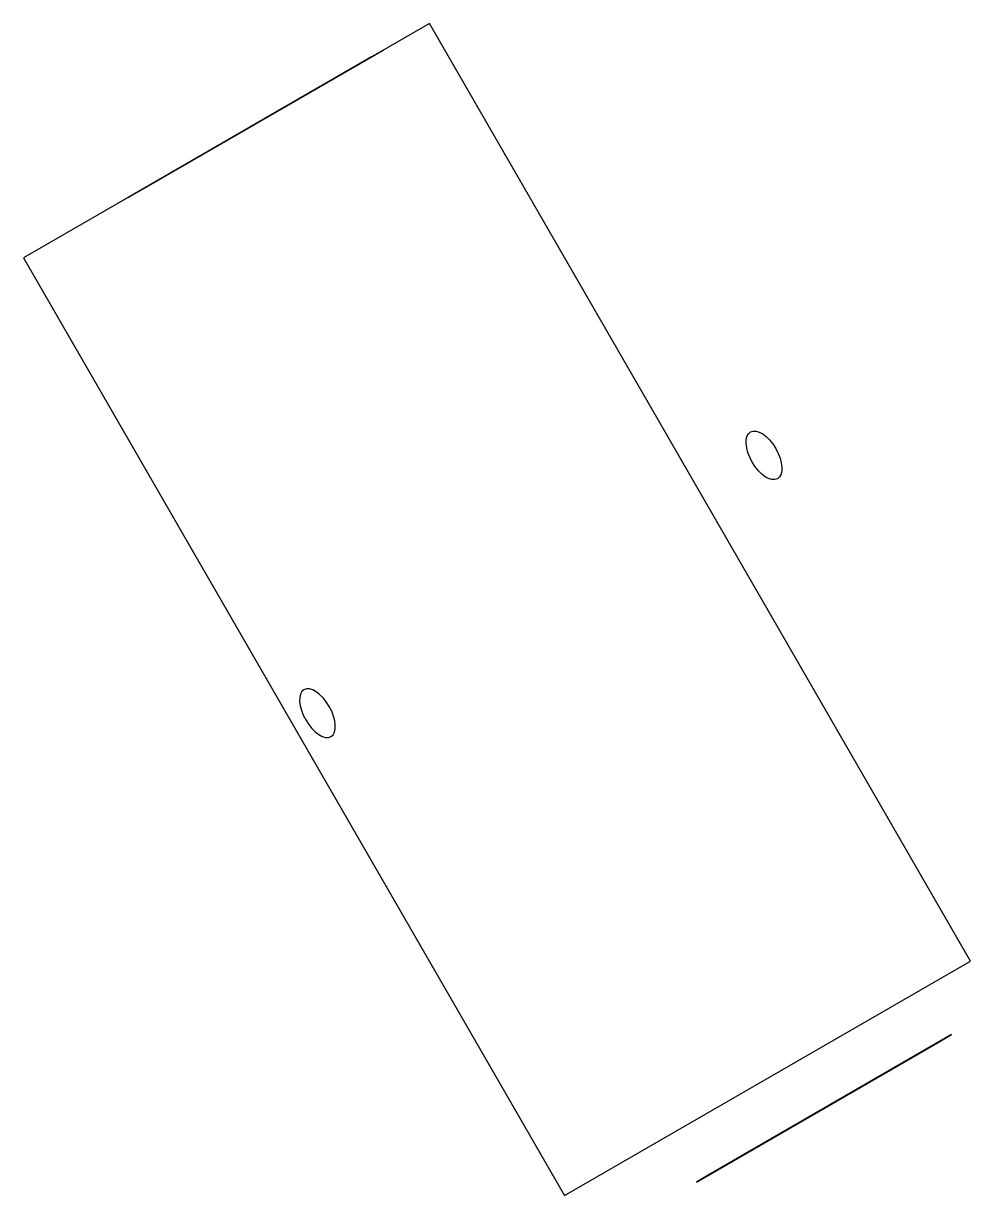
# Model space of a CAD drawing. Header units: millimetres. Extents: x 268 to 443, y -42 to 175.
import ezdxf

# ---------------------------------------------------------------- set-up
doc = ezdxf.new("R2010")
doc.units = ezdxf.units.MM
doc.layers.add('Pagrindinis', color=7, linetype='Continuous', lineweight=30)

msp = doc.modelspace()

# ---------------------------------------------------------------- linework, layer by layer
at = {"layer": 'Pagrindinis', "extrusion": (0.433013, 0.25, -0.866025), "elevation": 19.2}
msp.add_lwpolyline([(-20.1, 333.25), (-220.1, 333.25), (-220.1, 433.25), (-20.1, 433.25)], close=True, dxfattribs=at)
at = {"layer": 'Pagrindinis', "extrusion": (-0.5, 0.866025, -8.32667e-17), "elevation": -20.1}
msp.add_lwpolyline([(-372.49, 181.34), (-320.53, 151.34), (-323.03, 147.01), (-374.99, 177.01)], close=True, dxfattribs=at)
at = {"layer": 'Pagrindinis', "extrusion": (0.5, -0.866025, 6.02296e-15), "elevation": 230.1}
msp.add_lwpolyline([(374.99, 177.01), (323.03, 147.01), (320.53, 151.34), (372.49, 181.34)], close=True, dxfattribs=at)
at = {"layer": 'Pagrindinis', "extrusion": (0.75, 0.433013, 0.5)}
msp.add_circle((-120.1, -29.2, 443.25), 5, dxfattribs=at)
at = {"layer": 'Pagrindinis', "extrusion": (-0.75, -0.433013, -0.5)}
msp.add_circle((120.1, -29.2, -333.25), 5, dxfattribs=at)

doc.saveas('drawing.dxf')
